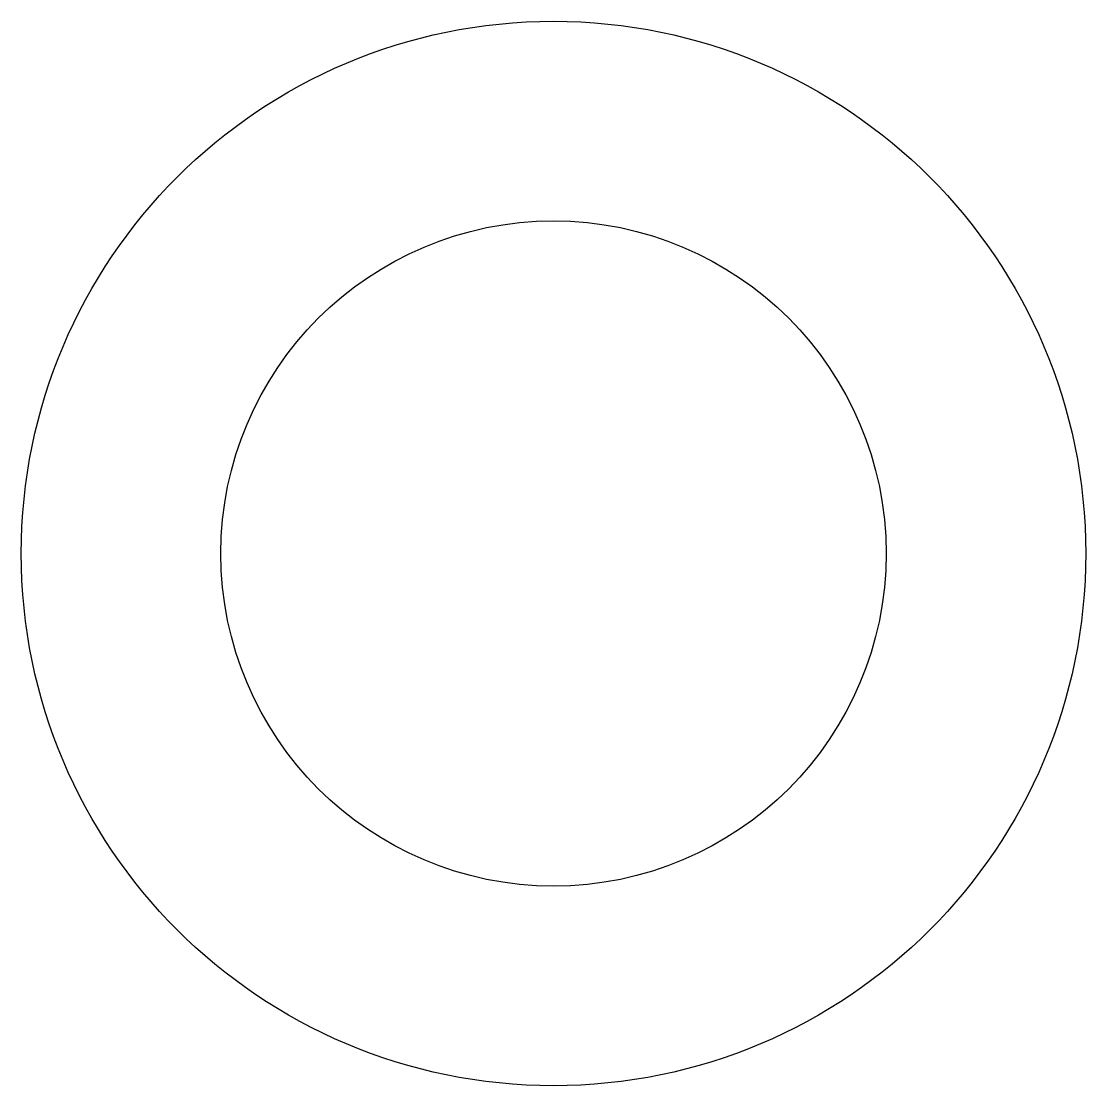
# Model space of a CAD drawing. Header units: millimetres. Extents: x 2200 to 3800, y 1317 to 2917.
import ezdxf

# ---------------------------------------------------------------- set-up
doc = ezdxf.new("R2010")
doc.units = ezdxf.units.MM

msp = doc.modelspace()

# ---------------------------------------------------------------- linework, layer by layer
for centre, radius in [((3000.247738331764, 2117.27685844661), 800), ((3000.247738331764, 2117.27685844661, 500), 500)]:
    msp.add_circle(centre, radius)

doc.saveas('drawing.dxf')
